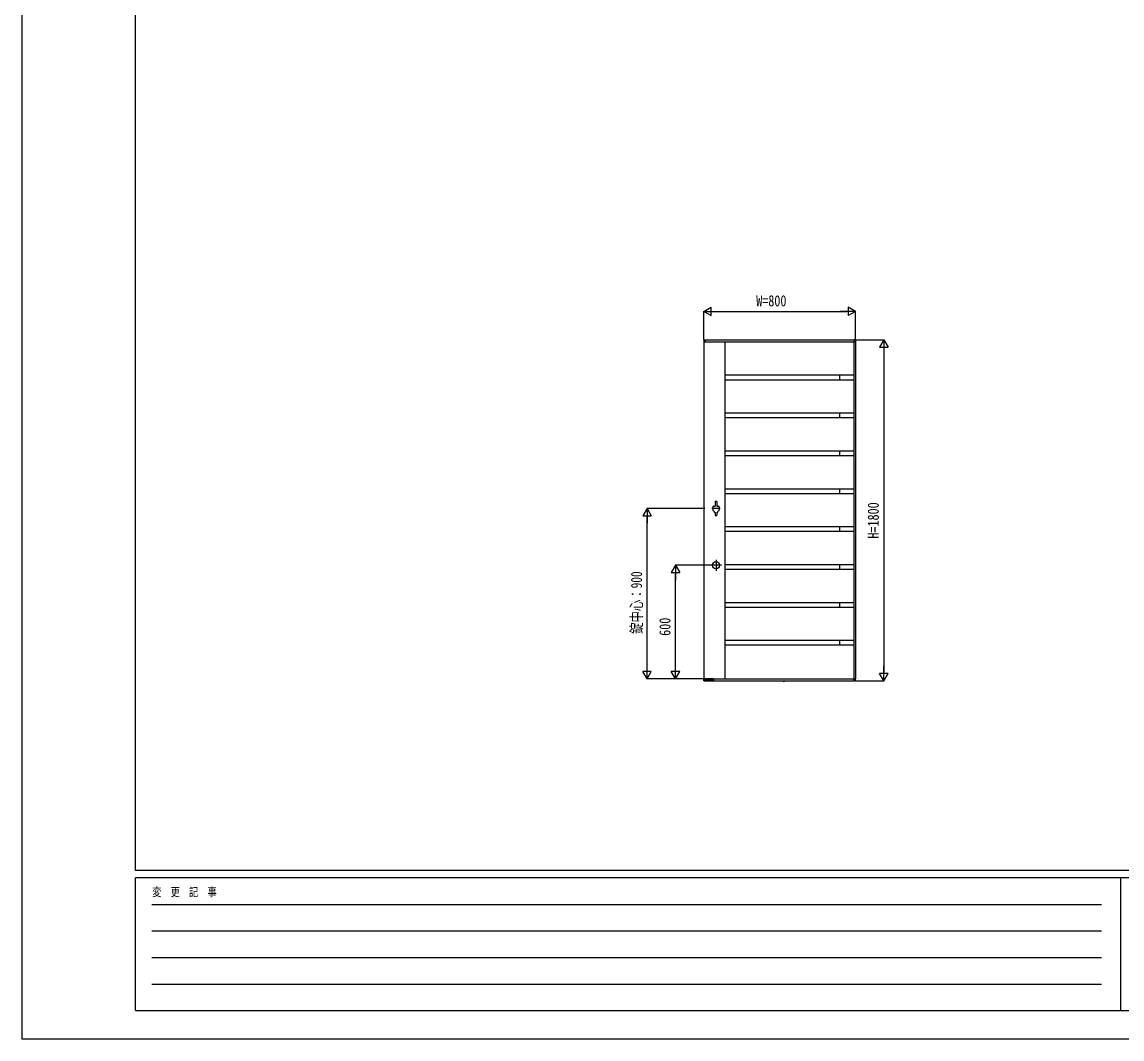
# Model space of a CAD drawing. Units: millimetres, scale not verified. Extents: x -8410 to 8410, y -5940 to 5940.
# Drawn here: x -8410 to -2602, y -5940 to -573 of the extents above; entities that cross this region are included whole.
import ezdxf
from ezdxf.enums import TextEntityAlignment as Align

# ---------------------------------------------------------------- set-up
doc = ezdxf.new("R2010")
doc.units = ezdxf.units.MM
doc.header["$LTSCALE"] = 30
for name, color, linetype in [('0-2_YKK_A1', 4, 'Continuous'), ('0-3_YKK_D', 6, 'Continuous'), ('0-4_YKK_ZWAK', 7, 'Continuous')]:
    doc.layers.add(name, color=color, linetype=linetype)
doc.styles.add('ＭＳ ゴシック', font='')
doc.styles.get('ＭＳ ゴシック').set_extended_font_data('MS Gothic')

msp = doc.modelspace()

# ---------------------------------------------------------------- linework, layer by layer
at = {"layer": '0-2_YKK_A1'}
for p, q in [((-4810.46, -2251.37), (-4810.46, -2259.5)), ((-4809.96, -2260), (-4809.96, -4040)), ((-4809.96, -2260), (-4009.96, -2260)), ((-4809.96, -2260), (-4803.26, -2260)), ((-4809.05, -2249.87), (-4803.49, -2249.53)), ((-4803.26, -2260), (-4803.26, -2260)), ((-4802.96, -2250), (-4016.96, -2250)), ((-4802.96, -2260), (-4802.96, -2250)), ((-4802.96, -2259.7), (-4802.96, -2250.03)), ((-4699.96, -2260), (-4699.96, -4040)), ((-4018.96, -2260), (-4018.96, -4040)), ((-4016.96, -2260), (-4016.96, -2250)), ((-4016.96, -2259.7), (-4016.96, -2250.03)), ((-4009.96, -2260), (-4016.66, -2260)), ((-4016.66, -2260), (-4016.66, -2260)), ((-4010.87, -2249.87), (-4016.43, -2249.53)), ((-4009.96, -2260), (-4009.96, -4040)), ((-4009.46, -2251.37), (-4009.46, -2259.5)), ((-4018.96, -2437.5), (-4699.96, -2437.5)), ((-4093.96, -2437.5), (-4093.96, -2462.5)), ((-4018.96, -2462.5), (-4699.96, -2462.5)), ((-4018.96, -2637.5), (-4699.96, -2637.5)), ((-4018.96, -2662.5), (-4699.96, -2662.5)), ((-4093.96, -2637.5), (-4093.96, -2662.5)), ((-4018.96, -2837.5), (-4699.96, -2837.5)), ((-4093.96, -2837.5), (-4093.96, -2862.5)), ((-4018.96, -2862.5), (-4699.96, -2862.5)), ((-4018.96, -3037.5), (-4699.96, -3037.5)), ((-4018.96, -3062.5), (-4699.96, -3062.5)), ((-4093.96, -3037.5), (-4093.96, -3062.5)), ((-4763.46, -3133), (-4763.46, -3147)), ((-4758.46, -3128), (-4751.21, -3128)), ((-4751.21, -3104.5), (-4751.21, -3128)), ((-4749.21, -3102.5), (-4742.71, -3102.5)), ((-4740.71, -3104.5), (-4740.71, -3128)), ((-4740.71, -3128), (-4733.46, -3128)), ((-4728.46, -3133), (-4728.46, -3147)), ((-4723.96, -3140), (-4767.96, -3140)), ((-4751.21, -3160.84), (-4751.21, -3175.5)), ((-4749.21, -3177.5), (-4742.71, -3177.5)), ((-4740.71, -3160.84), (-4740.71, -3175.5)), ((-4018.96, -3237.5), (-4699.96, -3237.5)), ((-4093.96, -3237.5), (-4093.96, -3262.5)), ((-4018.96, -3262.5), (-4699.96, -3262.5)), ((-4745.96, -3411), (-4745.96, -3469)), ((-4716.96, -3440), (-4774.96, -3440)), ((-4018.96, -3437.5), (-4699.96, -3437.5)), ((-4018.96, -3462.5), (-4699.96, -3462.5)), ((-4093.96, -3437.5), (-4093.96, -3462.5)), ((-4018.96, -3637.5), (-4699.96, -3637.5)), ((-4093.96, -3637.5), (-4093.96, -3662.5)), ((-4018.96, -3662.5), (-4699.96, -3662.5)), ((-4018.96, -3837.5), (-4699.96, -3837.5)), ((-4018.96, -3862.5), (-4699.96, -3862.5)), ((-4093.96, -3837.5), (-4093.96, -3862.5)), ((-4809.85, -4050.03), (-4810.43, -4040.53)), ((-4809.96, -4040), (-4009.96, -4040)), ((-4760.26, -4040), (-4809.93, -4040)), ((-4808.6, -4050.5), (-4809.35, -4050.5)), ((-4808.1, -4050.01), (-4808.07, -4048.19)), ((-4808.09, -4049.5), (-4761.79, -4049.5)), ((-4787.17, -4047.9), (-4807.75, -4047.9)), ((-4786.85, -4048.19), (-4786.84, -4049.01)), ((-4785.12, -4049.01), (-4785.1, -4048.19)), ((-4778.13, -4047.9), (-4784.79, -4047.9)), ((-4777.82, -4048.19), (-4777.8, -4049.01)), ((-4776.08, -4049.01), (-4776.07, -4048.19)), ((-4762.13, -4047.9), (-4775.75, -4047.9)), ((-4765.86, -4047.9), (-4765.84, -4049.01)), ((-4761.82, -4048.19), (-4761.79, -4049.99)), ((-4760.46, -4050.48), (-4761.29, -4050.48)), ((-4759.96, -4040.3), (-4759.96, -4049.98)), ((-4759.66, -4040), (-4759.66, -4050)), ((-4759.66, -4050), (-4016.96, -4050)), ((-4392.22, -4050.5), (-4392.13, -4050)), ((-4392.22, -4050.5), (-4392.05, -4051.47)), ((-4392.22, -4050.5), (-4384.4, -4050.5)), ((-4392.13, -4050), (-4384.49, -4050)), ((-4388.31, -4054.2), (-4388.31, -4050)), ((-4384.4, -4050.5), (-4384.57, -4051.47)), ((-4384.4, -4050.5), (-4384.49, -4050)), ((-4016.96, -4050), (-4016.96, -4040)), ((-4016.96, -4040.3), (-4016.96, -4049.97)), ((-4009.96, -4040), (-4016.66, -4040)), ((-4016.66, -4040), (-4016.66, -4040)), ((-4010.87, -4050.13), (-4016.43, -4050.47)), ((-4009.46, -4048.63), (-4009.46, -4040.5))]:
    msp.add_line(p, q, dxfattribs=at)
for points in [[(-4807.75, -4047.9), (-4807.89, -4047.93), (-4807.97, -4047.98), (-4808.01, -4048.03), (-4808.04, -4048.09), (-4808.06, -4048.14), (-4808.07, -4048.19)], [(-4786.85, -4048.19), (-4786.86, -4048.15), (-4786.87, -4048.1), (-4786.89, -4048.05), (-4786.92, -4048.01), (-4786.97, -4047.96), (-4787.05, -4047.92), (-4787.17, -4047.9)], [(-4784.79, -4047.9), (-4784.92, -4047.93), (-4785, -4047.98), (-4785.05, -4048.03), (-4785.08, -4048.09), (-4785.09, -4048.14), (-4785.1, -4048.19)], [(-4777.82, -4048.19), (-4777.82, -4048.15), (-4777.83, -4048.1), (-4777.86, -4048.05), (-4777.89, -4048.01), (-4777.94, -4047.96), (-4778.01, -4047.92), (-4778.13, -4047.9)], [(-4775.75, -4047.9), (-4775.89, -4047.93), (-4775.97, -4047.98), (-4776.01, -4048.03), (-4776.04, -4048.09), (-4776.06, -4048.14), (-4776.07, -4048.19)], [(-4761.82, -4048.19), (-4761.82, -4048.15), (-4761.83, -4048.1), (-4761.86, -4048.05), (-4761.89, -4048.01), (-4761.94, -4047.96), (-4762.01, -4047.92), (-4762.13, -4047.9)], [(-4390.61, -4052.58), (-4389.46, -4050.26), (-4388.31, -4049.65)], [(-4386.01, -4052.58), (-4387.17, -4050.26), (-4388.31, -4049.65)]]:
    msp.add_lwpolyline(points, dxfattribs=at)
msp.add_circle((-4745.96, -3440), 19, dxfattribs=at)
for centre, radius, start, end in [((-4808.96, -2251.37), 1.5, 93.5, 180), ((-4809.96, -2259.5), 0.5, 180, 270), ((-4803.46, -2250.03), 0.5, 0, 93.5), ((-4803.26, -2259.7), 0.3, 270, 0), ((-4016.46, -2250.03), 0.5, 86.5, 180), ((-4016.66, -2259.7), 0.3, 180, 270), ((-4010.96, -2251.37), 1.5, 0, 86.5), ((-4009.96, -2259.5), 0.5, 270, 0), ((-4758.46, -3133), 5, 90, 180), ((-4749.21, -3104.5), 2, 90, 180), ((-4742.71, -3104.5), 2, 0, 90), ((-4733.46, -3133), 5, 0, 90), ((-4758.46, -3147), 5, 180, 270), ((-4745.96, -3149.56), 12.5, 191.55262, 245.16541), ((-4749.21, -3175.5), 2, 180, 270), ((-4742.71, -3175.5), 2, 270, 0), ((-4745.96, -3149.5), 12.5, 294.83459, 348.44738), ((-4745.96, -3149.56), 12.5, 294.83459, 348.44738), ((-4733.46, -3147), 5, 270, 0), ((-4809.93, -4040.5), 0.5, 90, 183.5), ((-4809.35, -4050), 0.5, 183.5, 269.21081), ((-4808.6, -4050), 0.5, 269.18971, 359), ((-4786.34, -4049), 0.5, 181, 270), ((-4785.62, -4049), 0.5, 270, 359), ((-4777.3, -4049), 0.5, 181, 270), ((-4776.58, -4049), 0.5, 270, 359), ((-4765.34, -4049), 0.5, 181, 270), ((-4761.29, -4049.98), 0.5, 181.0014, 270.00152), ((-4760.46, -4049.98), 0.5, 270, 0), ((-4760.26, -4040.3), 0.3, 0, 90), ((-4391.16, -4051.32), 0.9, 190, 239.36409), ((-4388.31, -4046.5), 6.5, 239.36409, 300.63591), ((-4385.46, -4051.32), 0.9, 300.63591, 350), ((-4016.66, -4040.3), 0.3, 90, 180), ((-4016.46, -4049.97), 0.5, 180, 273.5), ((-4010.96, -4048.63), 1.5, 273.5, 0), ((-4009.96, -4040.5), 0.5, 0, 90)]:
    msp.add_arc(centre, radius, start, end, dxfattribs=at)
at = {"layer": '0-3_YKK_D'}
for p, q in [((-4809.96, -2100), (-4770.99, -2077.5)), ((-4770.99, -2122.5), (-4770.99, -2077.5)), ((-4009.96, -2100), (-4048.93, -2077.5)), ((-4048.93, -2077.5), (-4048.93, -2122.5)), ((-4809.96, -2249), (-4809.96, -2099)), ((-4809.96, -2100), (-4770.99, -2122.5)), ((-4809.96, -2100), (-4732.02, -2100)), ((-4764.96, -2100), (-4054.96, -2100)), ((-4009.96, -2100), (-4087.9, -2100)), ((-4009.96, -2100), (-4048.93, -2122.5)), ((-4009.96, -2249), (-4009.96, -2099)), ((-4008.96, -2250), (-3858.96, -2250)), ((-3859.96, -2250), (-3882.46, -2288.97)), ((-3859.96, -2250), (-3837.46, -2288.97)), ((-3859.96, -2250), (-3859.96, -2327.94)), ((-3882.46, -2288.97), (-3837.46, -2288.97)), ((-3859.96, -2295), (-3859.96, -4005)), ((-5109.96, -3140), (-5132.46, -3178.97)), ((-5132.46, -3178.97), (-5087.46, -3178.97)), ((-4804.46, -3140), (-5110.96, -3140)), ((-5109.96, -3140), (-5087.46, -3178.97)), ((-5109.96, -3140), (-5109.96, -3217.94)), ((-5109.96, -3995), (-5109.96, -3185)), ((-4959.96, -3440), (-4982.46, -3478.97)), ((-4982.46, -3478.97), (-4937.46, -3478.97)), ((-4776.96, -3440), (-4960.96, -3440)), ((-4959.96, -3440), (-4937.46, -3478.97)), ((-4959.96, -3440), (-4959.96, -3517.94)), ((-4959.96, -3995), (-4959.96, -3485)), ((-5109.96, -4040), (-5132.46, -4001.03)), ((-5087.46, -4001.03), (-5132.46, -4001.03)), ((-5109.96, -4040), (-5109.96, -3962.06)), ((-5109.96, -4040), (-5087.46, -4001.03)), ((-4959.96, -4040), (-4982.46, -4001.03)), ((-4937.46, -4001.03), (-4982.46, -4001.03)), ((-4959.96, -4040), (-4959.96, -3962.06)), ((-4959.96, -4040), (-4937.46, -4001.03)), ((-3859.96, -4050), (-3859.96, -3972.06)), ((-4811.96, -4040), (-5110.96, -4040)), ((-4811.96, -4040), (-4960.96, -4040)), ((-4008.96, -4050), (-3858.96, -4050)), ((-3859.96, -4050), (-3882.46, -4011.03)), ((-3837.46, -4011.03), (-3882.46, -4011.03)), ((-3859.96, -4050), (-3837.46, -4011.03))]:
    msp.add_line(p, q, dxfattribs=at)
at = {"layer": '0-4_YKK_ZWAK'}
for p, q in [((-7809.96, -5050), (-7809.96, 5550)), ((7790.04, -5050), (-7809.96, -5050)), ((-2609.96, -5090), (-7809.96, -5090)), ((-7809.96, -5790), (-7809.96, -5090)), ((-2609.96, -5090), (-2609.96, -5790)), ((-9.96, -5090), (-2609.96, -5090)), ((-7724.96, -5230), (-2709.96, -5230)), ((-7724.96, -5370), (-2709.96, -5370)), ((-7724.96, -5510), (-2709.96, -5510)), ((-7724.96, -5650), (-2709.96, -5650)), ((-7809.96, -5790), (-2609.96, -5790)), ((-2609.96, -5790), (-9.96, -5790))]:
    msp.add_line(p, q, dxfattribs=at)
msp.add_lwpolyline([(-8410, -5940), (8410, -5940), (8410, 5940), (-8410, 5940)], close=True, dxfattribs=at)

# ---------------------------------------------------------------- texts
at = {"layer": '0-3_YKK_D', "style": 'ＭＳ ゴシック', "width": 0.8}
msp.add_text('W=800', height=58.65, dxfattribs=at).set_placement((-4533.69, -2091), align=Align.BOTTOM_LEFT)
at = {"layer": '0-3_YKK_D', "style": 'ＭＳ ゴシック'}
for s, width, p in [('H=1800', 0.8, (-3868.96, -3299.33)), ('錠中心：900', 0.75, (-5118.96, -3802)), ('600', 0.8, (-4968.96, -3812.53))]:
    msp.add_text(s, height=58.65, rotation=90, dxfattribs=dict(at, width=width)).set_placement(p, align=Align.BOTTOM_LEFT)
at = {"layer": '0-4_YKK_ZWAK', "style": 'ＭＳ ゴシック', "width": 0.8}
msp.add_text('変  更  記  事', height=43.99, dxfattribs=at).set_placement((-7722.62, -5200), align=Align.BOTTOM_LEFT)

doc.saveas('drawing.dxf')
